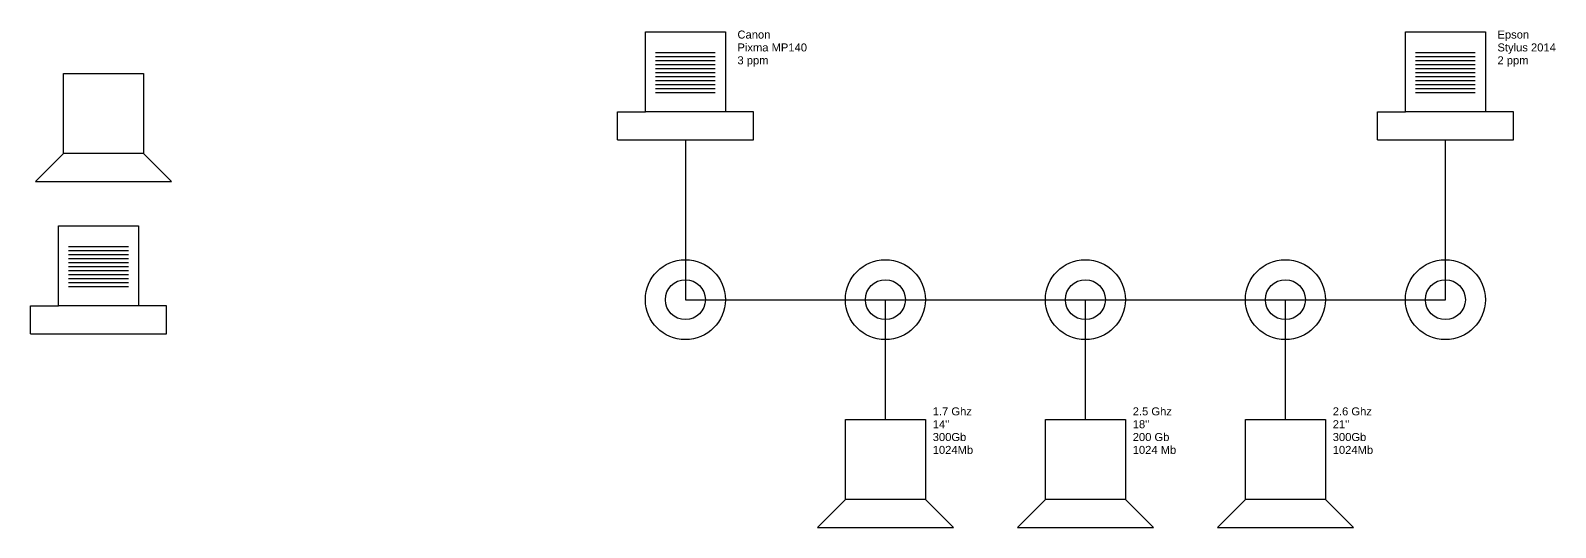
# Model space of a CAD drawing. Header units: millimetres. Extents: x 15 to 483, y 154 to 216.
# Drawn here: x 14.9 to 205.5, y 154.1 to 216.3 of the extents above; entities that cross this region are included whole.
import ezdxf

# ---------------------------------------------------------------- set-up
doc = ezdxf.new("R2010")
doc.units = ezdxf.units.MM
doc.styles.get("Standard").update_dxf_attribs({"font": 'ARIAL.TTF'})

# ---------------------------------------------------------------- blocks, each defined once
blk = doc.blocks.new('impresora')
for p, q in [((-5, 13.5), (5, 13.5)), ((-5, 3.5), (-5, 13.5)), ((5, 13.5), (5, 3.5)), ((-3.74, 10.92), (0, 10.92)), ((-3.74, 10.42), (0, 10.42)), ((-3.74, 9.92), (0, 9.92)), ((0, 10.92), (3.74, 10.92)), ((0, 10.42), (3.74, 10.42)), ((0, 9.92), (3.74, 9.92)), ((-3.74, 9.42), (0, 9.42)), ((-3.74, 8.92), (0, 8.92)), ((-3.74, 8.42), (0, 8.42)), ((-3.74, 7.92), (0, 7.92)), ((0, 9.42), (3.74, 9.42)), ((0, 8.92), (3.74, 8.92)), ((0, 8.42), (3.74, 8.42)), ((0, 7.92), (3.74, 7.92)), ((-3.74, 7.42), (0, 7.42)), ((-3.74, 6.92), (0, 6.92)), ((-3.74, 6.42), (0, 6.42)), ((-3.74, 5.92), (0, 5.92)), ((0, 7.42), (3.74, 7.42)), ((0, 6.92), (3.74, 6.92)), ((0, 6.42), (3.74, 6.42)), ((0, 5.92), (3.74, 5.92)), ((-8.5, 0), (-8.5, 3.5)), ((-8.5, 3.5), (-5, 3.5)), ((5, 3.5), (-5, 3.5)), ((8.5, 3.5), (5, 3.5)), ((8.5, 0), (8.5, 3.5)), ((-8.5, 0), (8.5, 0))]:
    blk.add_line(p, q)
for tag, p in [('MARCA', (6.5, 12.65)), ('MODELO', (6.5, 11.05)), ('PPM', (6.5, 9.44))]:
    blk.add_attdef(tag, p, '', height=1)
blk = doc.blocks.new('ordenador')
for p, q in [((-5, 0), (5, 0)), ((-5, -10), (-5, 0)), ((5, 0), (5, -10)), ((-8.5, -13.5), (-5, -10)), ((5, -10), (-5, -10)), ((5, -10), (8.5, -13.5)), ((-8.5, -13.5), (8.5, -13.5))]:
    blk.add_line(p, q)
for tag, p in [('CPU', (5.92, 0.53)), ('MONITOR', (5.92, -1.08)), ('HDD', (5.92, -2.68)), ('RAM', (5.92, -4.29))]:
    blk.add_attdef(tag, p, '', height=1)
blk = doc.blocks.new('conexion')
for radius in [5, 2.5]:
    blk.add_circle((0, 0), radius)

msp = doc.modelspace()

# ---------------------------------------------------------------- linework, layer by layer
for p, q in [((96.72, 202.63), (96.72, 192.63)), ((191.72, 182.63), (191.72, 202.63)), ((96.72, 192.63), (96.72, 182.63)), ((96.72, 182.63), (106.72, 182.63)), ((106.72, 182.63), (116.72, 182.63)), ((116.72, 182.63), (126.72, 182.63)), ((121.72, 167.63), (121.72, 182.63)), ((126.72, 182.63), (136.72, 182.63)), ((136.72, 182.63), (146.72, 182.63)), ((146.72, 182.63), (156.72, 182.63)), ((146.72, 167.63), (146.72, 182.63)), ((156.72, 182.63), (166.72, 182.63)), ((166.72, 182.63), (176.72, 182.63)), ((171.72, 182.63), (181.72, 182.63)), ((171.72, 167.63), (171.72, 182.63)), ((181.72, 182.63), (191.72, 182.63)), ((181.72, 182.63), (191.72, 182.63))]:
    msp.add_line(p, q)

# ---------------------------------------------------------------- block references
ref = msp.add_blockref('impresora', (96.72, 202.63))
ref.add_attrib('MARCA', 'Canon', (103.23, 215.29), dxfattribs={"height": 1})
ref.add_attrib('MODELO', 'Pixma MP140', (103.23, 213.68), dxfattribs={"height": 1})
ref.add_attrib('PPP', '3 ppm', (103.23, 212.07), dxfattribs={"height": 1})
ref = msp.add_blockref('impresora', (191.72, 202.63))
ref.add_attrib('MARCA', 'Epson', (198.23, 215.29), dxfattribs={"height": 1})
ref.add_attrib('MODELO', 'Stylus 2014', (198.23, 213.68), dxfattribs={"height": 1})
ref.add_attrib('PPP', '2 ppm', (198.23, 212.07), dxfattribs={"height": 1})
for name, p in [('ordenador', (23.99, 210.92)), ('impresora', (23.36, 178.36)), ('conexion', (96.72, 182.63)), ('conexion', (121.72, 182.63)), ('conexion', (146.72, 182.63)), ('conexion', (171.72, 182.63)), ('conexion', (191.72, 182.63))]:
    msp.add_blockref(name, p)
for p, values in [((121.72, 167.63), {'CPU': '1.7 Ghz', 'MONITOR': "14''", 'HDD': '300Gb', 'RAM': '1024Mb'}), ((146.72, 167.63), {'CPU': '2.5 Ghz', 'MONITOR': "18''", 'HDD': '200 Gb', 'RAM': '1024 Mb'}), ((171.72, 167.63), {'CPU': '2.6 Ghz', 'MONITOR': "21''", 'HDD': '300Gb', 'RAM': '1024Mb'})]:
    msp.add_blockref('ordenador', p).add_auto_attribs(values)

doc.saveas('drawing.dxf')
